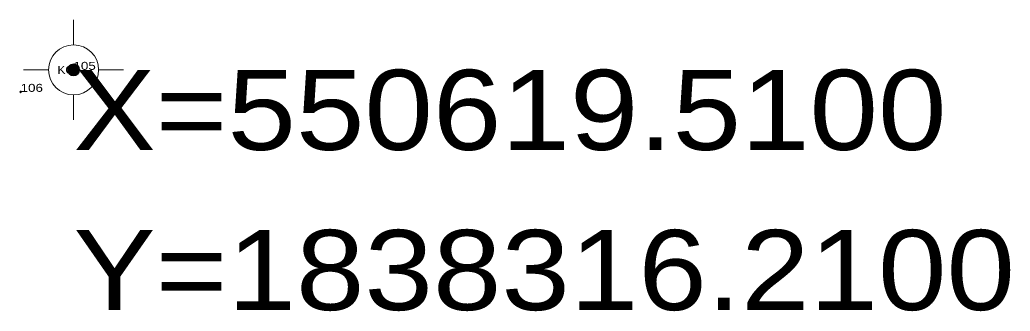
# Model space of a CAD drawing. Header units: metres. Extents: x 548092 to 552280, y 1838216 to 1839989.
# Drawn here: x 550618.17 to 550642.91, y 1838310.18 to 1838317.46 of the extents above; entities that cross this region are included whole.
import ezdxf
from ezdxf.enums import TextEntityAlignment as Align

# ---------------------------------------------------------------- set-up
doc = ezdxf.new("R2010")
doc.units = ezdxf.units.M
doc.header["$LTSCALE"] = 0.08
doc.header["$PDMODE"] = 32
doc.header["$PDSIZE"] = 0.04
doc.layers.add('12', color=7, linetype='Continuous')
doc.layers.add('9', color=7, linetype='Continuous')
doc.layers.add('2', color=7, linetype='Continuous', lineweight=13)
doc.layers.add('7', color=7, linetype='Continuous', lineweight=13)

msp = doc.modelspace()

# ---------------------------------------------------------------- hatches: boundary and pattern name
at = {"layer": '7'}
msp.add_hatch(color=256, dxfattribs=at).paths.add_polyline_path([(550619.51447, 1838316.05952, 1), (550619.51447, 1838316.35952, 1)])

# ---------------------------------------------------------------- linework, layer by layer
for p, q in [((550619.51, 1838316.83), (550619.51, 1838317.46)), ((550618.89, 1838316.21), (550618.26, 1838316.21)), ((550620.76, 1838316.21), (550620.14, 1838316.21)), ((550619.51, 1838314.96), (550619.51, 1838315.58))]:
    msp.add_line(p, q, dxfattribs=at)
for radius in [0.625, 0.15]:
    msp.add_circle((550619.51447, 1838316.20952), radius, dxfattribs=at)
msp.add_point((550618.19, 1838315.66), dxfattribs=at)

# ---------------------------------------------------------------- texts
at = {"layer": '12', "width": 1.25}
msp.add_text('106', height=0.2, dxfattribs=at).set_placement((550618.19, 1838315.66))
at = {"layer": '2', "width": 1.15}
for s, p in [('X=550619.5100', (550619.51, 1838314.21)), ('Y=1838316.2100', (550619.51, 1838310.21))]:
    msp.add_text(s, height=2, dxfattribs=at).set_placement(p)
at = {"layer": '7', "width": 1.25}
msp.add_text('105', height=0.2, dxfattribs=at).set_placement((550619.51, 1838316.21))
at = {"layer": '9', "width": 1.1}
msp.add_text('KC', height=0.2, dxfattribs=at).set_placement((550619.52, 1838316.11), align=Align.RIGHT)

doc.saveas('drawing.dxf')
